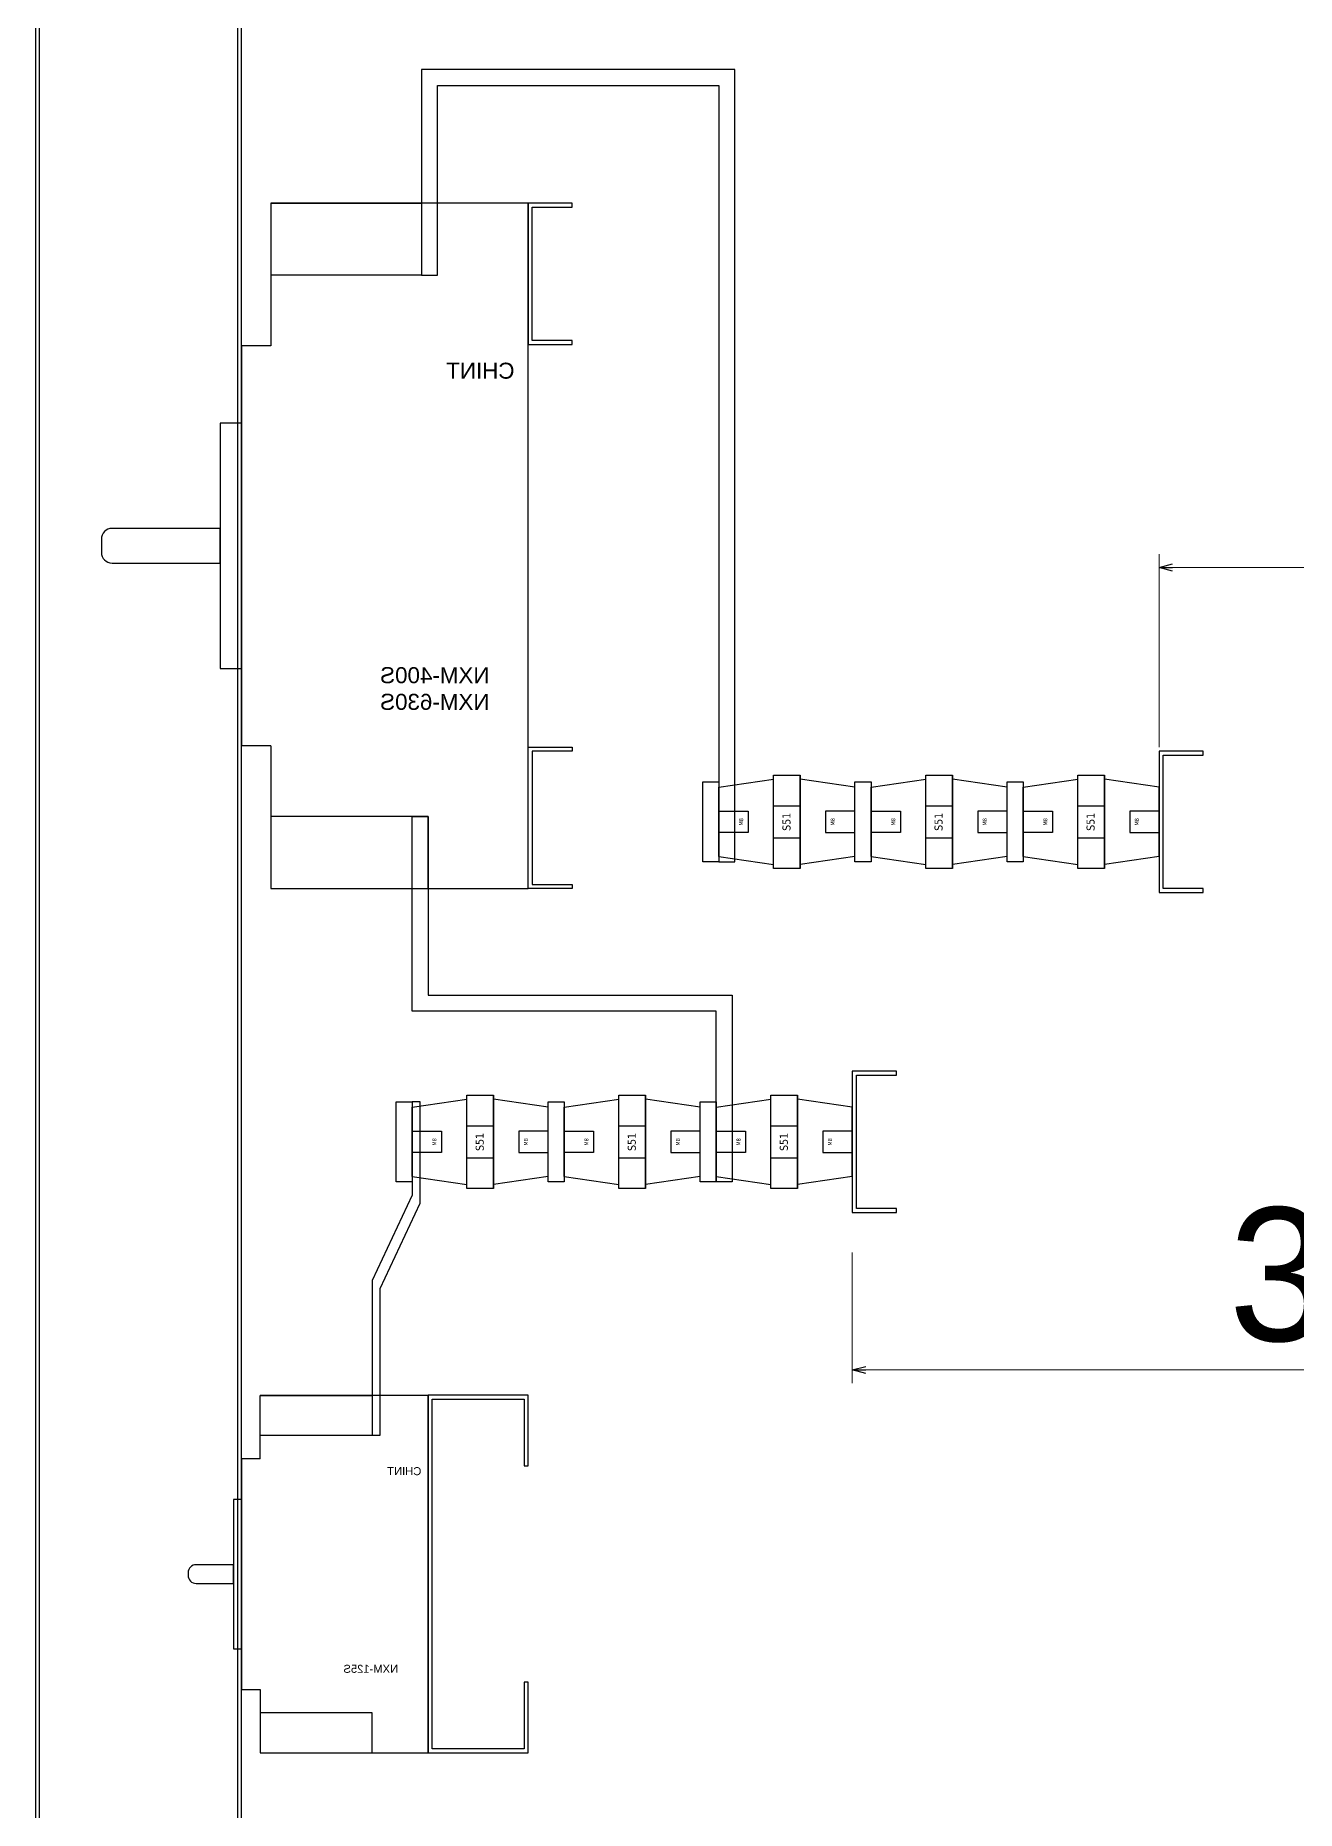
# Model space of a CAD drawing. Header units: millimetres. Extents: x 0 to 6126, y 0 to 4331.
# Drawn here: x 4988 to 5460, y 3051 to 3717 of the extents above; entities that cross this region are included whole.
import ezdxf

# ---------------------------------------------------------------- set-up
doc = ezdxf.new("R2010")
doc.units = ezdxf.units.MM
doc.layers.add('DIM', color=253, linetype='Continuous')
doc.styles.add('Arial', font='arial.ttf')
doc.dimstyles.new('CNC', dxfattribs={"dimtxt": 50, "dimasz": 5, "dimexe": 5, "dimexo": 15, "dimgap": 10, "dimtad": 1, "dimdec": 0, "dimtxsty": 'Standard', "dimblk": 'OPEN30', "dimcen": 10, "dimclrd": 5, "dimclre": 5, "dimclrt": 3, "dimazin": 3, "dimtfac": 1, "dimtdec": 0, "dimtmove": 0, "dimatfit": 3, "dimldrblk": 'ARCHTICK', "dimlwd": 9, "dimlwe": 9})

# ---------------------------------------------------------------- blocks, each defined once
blk = doc.blocks.new('nxm-400-630-2')
at = {"color": 7}
for p, q in [((29751.56, -129472.43), (29751.56, -129525.93)), ((29751.56, -129525.93), (29762.56, -129525.93)), ((29762.56, -129554.93), (29762.56, -129646.93)), ((29751.56, -129675.93), (29751.56, -129729.43)), ((29751.56, -129675.93), (29762.56, -129675.93))]:
    blk.add_line(p, q, dxfattribs=at)
for points in [[(29751.56, -129729.43), (29655.06, -129729.43), (29655.06, -129472.43), (29751.56, -129472.43)], [(29751.56, -129472.43), (29695.06, -129472.43), (29695.06, -129499.43), (29751.56, -129499.43)], [(29762.56, -129525.93), (29762.56, -129554.93)], [(29762.56, -129554.93), (29770.56, -129554.93), (29770.56, -129646.93), (29762.56, -129646.93)], [(29762.56, -129646.93), (29762.56, -129675.93)], [(29751.56, -129729.43), (29692.56, -129729.43), (29692.56, -129702.43), (29751.56, -129702.43)]]:
    blk.add_lwpolyline(points, dxfattribs=at)
blk.add_lwpolyline([(29770.56, -129594.43), (29811.06, -129594.43, -0.414214), (29815.06, -129598.43), (29815.06, -129603.43, -0.414214), (29811.06, -129607.43), (29770.56, -129607.43)], format="xyb", close=True, dxfattribs=at)
at = {"color": 7, "char_height": 6, "width": 25.6029, "attachment_point": 5, "style": 'Arial'}
for s, insert in [('CHINT', (29672.99, -129535.33)), ('NXM-400S\\PNXM-630S', (29690.06, -129654.48))]:
    blk.add_mtext(s, dxfattribs=dict(at, insert=insert))
blk = doc.blocks.new('nxm-125-2')
at = {"color": 7}
for p, q in [((29591.41, -128993.18), (29654.41, -128993.18)), ((29591.41, -129127.18), (29591.41, -128993.18)), ((29654.41, -129016.93), (29654.41, -128993.18)), ((29661.41, -129032.18), (29661.41, -129088.18)), ((29654.41, -129103.43), (29654.41, -129127.18)), ((29654.41, -129127.18), (29591.41, -129127.18))]:
    blk.add_line(p, q, dxfattribs=at)
for points in [[(29612.41, -129008.18), (29654.41, -129008.18), (29654.41, -128993.18), (29612.41, -128993.18)], [(29612.41, -129112.18), (29654.41, -129112.18), (29654.41, -129127.18), (29612.41, -129127.18)]]:
    blk.add_lwpolyline(points, close=True, dxfattribs=at)
for points in [[(29654.41, -129016.93), (29661.41, -129016.93), (29661.41, -129032.18)], [(29661.41, -129032.18), (29664.41, -129032.18), (29664.41, -129088.18), (29661.41, -129088.18)], [(29661.41, -129088.18), (29661.41, -129103.43), (29654.41, -129103.43)]]:
    blk.add_lwpolyline(points, dxfattribs=at)
blk.add_lwpolyline([(29664.41, -129056.68), (29678.41, -129056.68, -0.414214), (29681.41, -129059.68), (29681.41, -129060.68, -0.414214), (29678.41, -129063.68), (29664.41, -129063.68)], format="xyb", close=True, dxfattribs=at)
at = {"color": 7, "char_height": 3, "attachment_point": 5, "style": 'Arial'}
for s, insert, width in [('CHINT', (29600.37, -129021.63), 12.8015), ('NXM-125S', (29612.91, -129095.73), 34.0899)]:
    blk.add_mtext(s, dxfattribs=dict(at, insert=insert, width=width))
blk = doc.blocks.new('su51-1')
at = {"color": 1}
for p, q in [((-13, 51), (-16, 30.5)), ((-13, 51), (13, 51)), ((13, 51), (16, 30.5)), ((-17.5, 30.5), (17.5, 30.5)), ((-17.5, 20.5), (-17.5, 30.5)), ((-16, 30.5), (16, 30.5)), ((-6, 30.5), (-6, 20.5)), ((6, 30.5), (6, 20.5)), ((17.5, 30.5), (17.5, 20.5)), ((17.5, 20.5), (-17.5, 20.5)), ((-17.5, 20.5), (17.5, 20.5)), ((-13, 0), (-16, 20.5)), ((-16, 20.5), (16, 20.5)), ((13, 0), (16, 20.5)), ((-13, 0), (13, 0))]:
    blk.add_line(p, q, dxfattribs=at)
for points in [[(-4, 51), (4, 51), (4, 40), (-4, 40)], [(-4, 0), (4, 0), (4, 11), (-4, 11)]]:
    blk.add_lwpolyline(points, close=True, dxfattribs=at)
at = {"color": 1, "width": 30.0978, "attachment_point": 5}
for s, insert, char_height in [('{\\fTahoma|b0|i0|c0|p34;M8}', (0, 42.66), 1.5), ('{\\fTahoma|b0|i0|c0|p34;S51}', (0, 25.66), 3), ('{\\fTahoma|b0|i0|c0|p34;M8}', (0, 8.34), 1.5)]:
    blk.add_mtext(s, dxfattribs=dict(at, insert=insert, char_height=char_height))
blk = doc.blocks.new('*D11')
at = {"color": 0, "linetype": 'ByBlock', "lineweight": -2}
for p, q in [((5408.73, 3517.33), (5413.73, 3518.67)), ((5413.73, 3515.99), (5408.73, 3517.33)), ((5408.73, 3517.33), (5413.73, 3517.33)), ((5682.53, 3518.67), (5687.53, 3517.33)), ((5687.53, 3517.33), (5682.53, 3515.99)), ((5687.53, 3517.33), (5682.53, 3517.33))]:
    blk.add_line(p, q, dxfattribs=at)
at = {"layer": 'Defpoints', "color": 0, "ltscale": 3, "transparency": 16777216}
for p in [(5687.53, 3517.33), (5687.53, 3459.96), (5408.73, 3434.96)]:
    blk.add_point(p, dxfattribs=at)
at = {"layer": 'DIM', "color": 5, "lineweight": 9, "ltscale": 3, "transparency": 16777216}
for p, q in [((5408.73, 3449.96), (5408.73, 3522.33)), ((5687.53, 3474.96), (5687.53, 3522.33)), ((5413.73, 3517.33), (5682.53, 3517.33))]:
    blk.add_line(p, q, dxfattribs=at)
at = {"layer": 'DIM', "color": 3, "ltscale": 3, "transparency": 16777216, "insert": (5548.13, 3552.86), "char_height": 50, "attachment_point": 5}
blk.add_mtext('279', dxfattribs=at)
blk = doc.blocks.new('_ArchTick')
at = {"color": 0, "const_width": 0.15}
blk.add_lwpolyline([(-0.5, -0.5), (0.5, 0.5)], dxfattribs=at)
blk = doc.blocks.new('_Open30')
at = {"color": 0, "linetype": 'ByBlock', "lineweight": -2}
for p, q in [((-1, 0.27), (0, 0)), ((0, 0), (-1, -0.27)), ((0, 0), (-1, 0))]:
    blk.add_line(p, q, dxfattribs=at)
blk = doc.blocks.new('*D18')
at = {"color": 0, "linetype": 'ByBlock', "lineweight": -2}
for p, q in [((5293.73, 3216.45), (5298.73, 3217.79)), ((5298.73, 3215.11), (5293.73, 3216.45)), ((5293.73, 3216.45), (5298.73, 3216.45)), ((5682.53, 3217.79), (5687.53, 3216.45)), ((5687.53, 3216.45), (5682.53, 3215.11)), ((5687.53, 3216.45), (5682.53, 3216.45))]:
    blk.add_line(p, q, dxfattribs=at)
at = {"layer": 'Defpoints', "color": 0, "ltscale": 3, "transparency": 16777216}
for p in [(5293.73, 3275.46), (5687.53, 3275.46), (5687.53, 3216.45)]:
    blk.add_point(p, dxfattribs=at)
at = {"layer": 'DIM', "color": 5, "lineweight": 9, "ltscale": 3, "transparency": 16777216}
for p, q in [((5293.73, 3260.46), (5293.73, 3211.45)), ((5687.53, 3260.46), (5687.53, 3211.45)), ((5298.73, 3216.45), (5682.53, 3216.45))]:
    blk.add_line(p, q, dxfattribs=at)
at = {"layer": 'DIM', "color": 3, "ltscale": 3, "transparency": 16777216, "insert": (5490.63, 3251.99), "char_height": 50, "attachment_point": 5}
blk.add_mtext('394', dxfattribs=at)

msp = doc.modelspace()

# ---------------------------------------------------------------- linework, layer by layer
at = {"color": 7}
msp.add_lwpolyline([(5010.03, 2513.96), (5010.03, 2501.96), (4989.03, 2501.96), (4989.03, 4058.46), (5010.03, 4058.46), (5010.03, 4046.46), (5011.53, 4046.46), (5011.53, 4059.96), (4987.53, 4059.96), (4987.53, 2500.46), (5011.53, 2500.46), (5011.53, 2513.96)], close=True, dxfattribs=at)
at = {"color": 6, "ltscale": 0.5}
msp.add_lwpolyline([(5082.23, 3992.46), (5082.23, 4003.96), (5063.23, 4003.96), (5063.23, 2557.96), (5082.23, 2557.96), (5082.23, 2569.46), (5080.73, 2569.46), (5080.73, 2559.46), (5064.73, 2559.46), (5064.73, 4002.46), (5080.73, 4002.46), (5080.73, 3992.46)], close=True, dxfattribs=at)
at = {"color": 1}
for points in [[(5132.23, 3626.96), (5138.23, 3626.96), (5138.23, 3697.96), (5243.73, 3697.96), (5243.73, 3406.96), (5249.73, 3406.96), (5249.73, 3703.96), (5132.23, 3703.96), (5132.23, 3626.96)], [(5128.73, 3316.96), (5128.73, 3281.96), (5113.73, 3249.96), (5113.73, 3191.96), (5116.73, 3191.96), (5116.73, 3246.96), (5131.73, 3278.96), (5131.73, 3316.96), (5128.73, 3316.96)]]:
    msp.add_lwpolyline(points, dxfattribs=at)
at = {"color": 8}
for points in [[(5188.73, 3602.46), (5173.73, 3602.46), (5173.73, 3652.46), (5188.73, 3652.46), (5188.73, 3653.96), (5172.23, 3653.96), (5172.23, 3600.96), (5188.73, 3600.96)], [(5188.73, 3448.46), (5173.73, 3448.46), (5173.73, 3398.46), (5188.73, 3398.46), (5188.73, 3396.96), (5172.23, 3396.96), (5172.23, 3449.96), (5188.73, 3449.96)], [(5425.23, 3396.96), (5410.23, 3396.96), (5410.23, 3446.96), (5425.23, 3446.96), (5425.23, 3448.46), (5408.73, 3448.46), (5408.73, 3395.46), (5425.23, 3395.46)], [(5310.23, 3276.96), (5295.23, 3276.96), (5295.23, 3326.96), (5310.23, 3326.96), (5310.23, 3328.46), (5293.73, 3328.46), (5293.73, 3275.46), (5310.23, 3275.46)], [(5172.23, 3180.46), (5172.23, 3206.96), (5134.73, 3206.96), (5134.73, 3072.96), (5172.23, 3072.96), (5172.23, 3099.46), (5170.73, 3099.46), (5170.73, 3074.46), (5136.23, 3074.46), (5136.23, 3205.46), (5170.73, 3205.46), (5170.73, 3180.46)]]:
    msp.add_lwpolyline(points, close=True, dxfattribs=at)
at = {"color": 1, "ltscale": 3}
msp.add_lwpolyline([(5237.73, 3436.96), (5243.73, 3436.96), (5243.73, 3406.96), (5237.73, 3406.96)], close=True, dxfattribs=at)
at = {"color": 2, "ltscale": 3}
for points in [[(5294.73, 3436.96), (5300.73, 3436.96), (5300.73, 3406.96), (5294.73, 3406.96)], [(5179.73, 3316.96), (5185.73, 3316.96), (5185.73, 3286.96), (5179.73, 3286.96)]]:
    msp.add_lwpolyline(points, close=True, dxfattribs=at)
at = {"color": 5, "ltscale": 3}
for points in [[(5351.73, 3436.96), (5357.73, 3436.96), (5357.73, 3406.96), (5351.73, 3406.96)], [(5236.73, 3316.96), (5242.73, 3316.96), (5242.73, 3286.96), (5236.73, 3286.96)]]:
    msp.add_lwpolyline(points, close=True, dxfattribs=at)
msp.add_lwpolyline([(5134.73, 3423.96), (5134.73, 3356.96), (5248.73, 3356.96), (5248.73, 3286.96), (5242.73, 3286.96), (5242.73, 3350.96), (5128.73, 3350.96), (5128.73, 3423.96), (5134.73, 3423.96)], dxfattribs=at)
at = {"color": 1}
msp.add_lwpolyline([(5122.73, 3316.96), (5128.73, 3316.96), (5128.73, 3286.96), (5122.73, 3286.96)], close=True, dxfattribs=at)

# ---------------------------------------------------------------- block references
at = {"color": 7, "xscale": -1}
for name, p in [('nxm-400-630-2', (34827.29, 133126.38)), ('nxm-125-2', (34726.14, 132200.13))]:
    msp.add_blockref(name, p, dxfattribs=at)
at = {"color": 2, "rotation": 90}
for p in [(5294.73, 3421.96), (5351.73, 3421.96), (5408.73, 3421.96), (5179.73, 3301.96), (5236.73, 3301.96), (5293.73, 3301.96)]:
    msp.add_blockref('su51-1', p, dxfattribs=at)

# ---------------------------------------------------------------- dimensions: what is measured, and where the dimension line sits
at = {"layer": 'DIM', "color": 7, "ltscale": 3}
for base, p1, p2, picture, middle in [((5687.53, 3517.33), (5408.73, 3434.96), (5687.53, 3459.96), '*D11', (5548.13, 3552.86)), ((5687.53, 3216.45), (5293.73, 3275.46), (5687.53, 3275.46), '*D18', (5490.63, 3251.99))]:
    dim = msp.add_linear_dim(base=base, p1=p1, p2=p2, dimstyle='CNC', dxfattribs=at)
    dim.commit()
    dim.dimension.update_dxf_attribs({"geometry": picture, "text_midpoint": middle})

doc.saveas('drawing.dxf')
